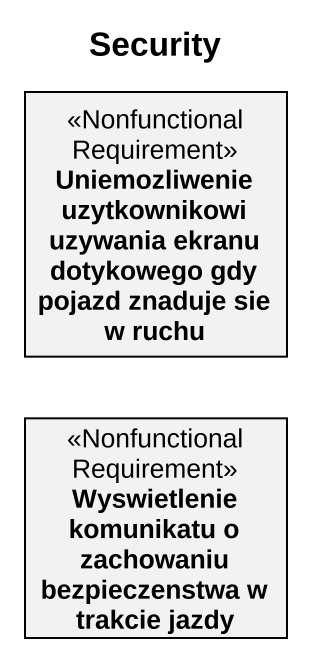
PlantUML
@startuml
title Security
hide circle
hide empty members
class "Uniemozliwenie uzytkownikowi uzywania ekranu dotykowego gdy pojazd znaduje sie w ruchu" as Uniemozliwenie <<NonfunctionalRequirement>>
class "Wyswietlenie komunikatu o zachowaniu bezpieczenstwa w trakcie jazdy" as Wyswietlenie_komunikatu_o <<NonfunctionalRequirement>>
@enduml
